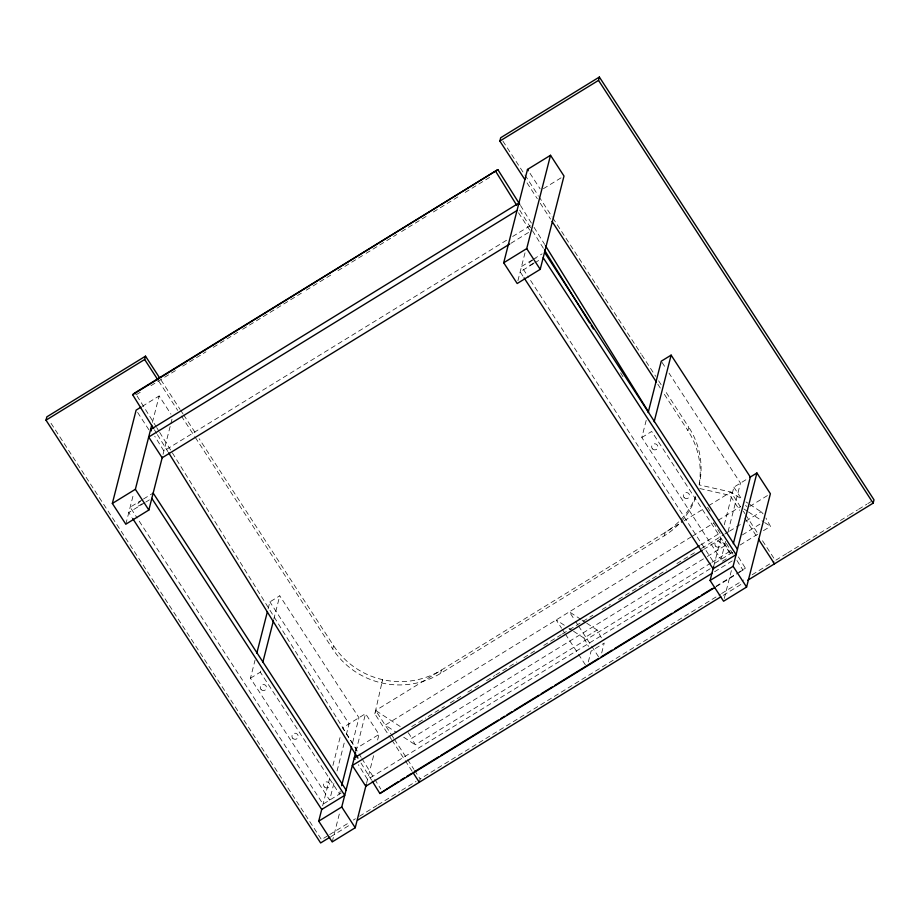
<?xml version="1.0" encoding="UTF-8"?>
<svg xmlns="http://www.w3.org/2000/svg" width="920" height="920" viewBox="0 0 920 920"><rect width="100%" height="100%" fill="white"/><g stroke="black" fill="none" stroke-linecap="round" stroke-linejoin="round"><path stroke-width="0.69" stroke-dasharray="4.6 3.45" d="M391.506 739.484L374.831 713.817L382.605 679.638L381.754 682.973M125.821 524.193L133.63 493.557M152.398 422.429L159.148 395.968L170.947 414.126M163.047 454.33L170.499 425.074M170.855 423.683L172.27 418.117M333.879 783.46L329.636 800.112L250.447 678.212L255.047 660.169M268.134 608.821L269.893 601.887L279.76 595.815L358.961 717.726L351.888 745.476M250.447 678.212L260.314 672.14L261.015 669.369M273.746 619.401L279.76 595.815M695.796 497.214A78.223 76.314 14.3 0 1 664.24 535.831L440.599 673.359A78.223 76.314 14.3 0 1 332.706 648.968L333.558 645.633L199.134 438.713M322.632 805.839L330.084 776.583M332.925 765.44L340.733 734.804M337.065 770.971L344.85 740.45M346.265 734.896L349.094 723.787L269.893 601.887M340.204 791.269L339.503 794.052L260.314 672.14M332.2 841.915L340.02 811.268M355.281 751.375L355.994 748.592L379.017 734.436L365.539 713.678L342.516 727.835L355.994 748.592M355.948 751.283L365.539 713.678M374.831 713.817L375.682 710.481L682.962 521.502M366.505 783.529L374.049 753.928M377.591 740.002L379.017 734.436M517.903 280.726L525.354 251.482M440.599 673.359L441.45 670.036A78.223 76.314 14.3 0 1 333.558 645.633M419.301 782.264L420.141 778.941L720.406 594.274M725.604 541.385L721.004 559.429L641.815 437.517L646.415 419.485M588.317 661.905L591.065 651.153L604.221 643.057L601.473 653.809M699.143 484.553A78.223 76.314 14.3 0 0 687.895 430.537L688.746 427.202L665.24 391.011M664.24 535.831L665.091 532.496A78.223 76.314 14.3 0 0 695.635 496.512M713.747 566.145L721.314 536.463M724.293 524.756L733.884 487.151L746.833 479.193M728.077 531.679L740.462 483.103L669.024 373.152M724.281 598.437L731.733 569.192M739.3 572.458L745.395 568.192L737.84 556.002M136.298 394.68L142.404 390.931M150.972 385.664L175.421 370.622M182.746 366.114L205.976 351.831M213.314 347.323L237.762 332.281M242.65 329.279L301.334 293.192M306.222 290.18L333.12 273.642M338.008 270.63L364.906 254.092M366.125 253.345L396.692 234.542M401.58 231.541L428.478 214.992M433.366 211.991L460.264 195.454M465.152 192.441L492.05 175.904M142.186 406.398L159.148 395.968M543.398 188.703L561.568 177.525M506.541 240.258L163.898 450.984L154.744 436.241M512.659 236.498L532.243 224.457M510.922 243.294L529.287 232.012M142.266 499.744L130.157 507.196L137.184 518.017M143.485 499.008L153.168 493.039M532.427 259.808L521.525 266.512L528.551 277.334M533.634 259.06L542.121 253.851M144.543 502.849L128.788 512.532L131.916 517.339M145.751 502.101L149.396 499.87M533.485 263.649L520.156 271.848L523.284 276.655M534.704 262.901L540.753 259.175M641.815 437.517L651.682 431.457L730.871 553.357M684.135 520.789L703.995 508.576M708.664 505.701L730.871 492.05L742.198 499.445M691.299 536.843L385.181 725.109L396.761 732.676M692.461 536.13L713.494 523.192M718.163 520.317L740.37 506.667M749.788 506.414L767.958 495.236M700.557 545.008L720.141 532.967M411.723 726.627L425.741 718.014M428.076 716.577L444.44 706.514M450.282 702.914L460.793 696.452M467.808 692.139L472.477 689.264M474.812 687.827L479.492 684.952M486.496 680.65L494.672 675.613M495.845 674.9L516.879 661.963M523.882 657.65L535.566 650.463M543.754 645.438L561.28 634.662M562.442 633.938L592.825 615.261M602.174 609.511L610.351 604.474M618.528 599.449L650.072 580.048M652.406 578.611L666.425 569.986M676.947 563.523L694.473 552.747M701.477 548.435L723.683 534.784M724.845 534.06L728.352 531.909M729.525 531.185L741.209 523.997M745.879 521.122L761.07 511.784A7.82 1.254 58.4 0 1 763.749 514.774M703.547 549.504L720.67 538.959L731.158 555.105M710.884 562.994L415.276 744.786L411.746 738.265L706.181 557.186M707.342 556.473L727.202 544.26M742.394 534.911L759.92 524.135M573.562 631.281L583.981 638.089L597.126 630.005L602.289 639.492M712.057 562.269L731.918 550.056M740.094 545.031L757.62 534.255M763.462 530.656L770.477 526.343L766.935 519.823A7.82 1.254 58.4 0 0 765.865 517.971M341.228 792.982L323.058 804.16L137.965 519.225M732.596 552.299L714.426 563.477L529.333 278.541M710.182 568.721L367.54 779.447L358.397 764.692M722.43 561.2L727.317 558.187M714.575 571.757L734.148 559.716M716.059 586.235L735.62 574.207M736.839 573.459L745.395 568.192M716.07 586.741L738.081 573.217M327.647 835.82L321.483 839.615L49.185 420.452M329.705 834.555L349.232 822.549M353.337 820.019L355.396 818.754M359.513 816.224L376.981 805.483M378.005 804.85L399.591 791.579M401.649 790.314L416.035 781.459M721.625 593.526L743.601 580.014M752.146 574.759L774.111 561.246M786.646 553.541L775.341 560.498L761.288 538.878M787.669 552.909L805.138 542.167M806.173 541.535L848.309 515.625M849.332 514.993L857.555 509.933M858.578 509.3L866.801 504.24M867.836 503.608L870.918 501.722M330.912 836.625L350.44 824.619M723.223 595.355L743.969 582.601M699.786 488.543L730.02 495.374L739.749 510.347M745.97 501.917L747.856 503.148M749.742 504.378L761.07 511.784M743.843 508.944L747.316 511.209M748.477 511.968L763.519 521.801M764.681 522.56L770.477 526.343M580.922 619.413L569.353 611.846L574.735 620.126M582.084 620.16L585.557 622.438M586.718 623.196L597.126 630.005M564.293 625.232L556.197 619.931L561.579 628.222M568.928 628.256L572.401 630.522M400.211 726.524L375.682 710.481L390.966 734.01M403.707 737.219L415.276 744.786M662.043 362.388L665.919 368.368M530.023 173.328L540.132 188.899M733.884 487.151L742.302 500.123M745.671 505.31L746.522 506.609M502.906 141.128L524.204 173.914M524.941 175.041L538.165 195.396M538.901 196.523L552.126 216.878M552.851 218.017L640.998 353.705M641.734 354.832L655.695 376.315M658.628 380.834L661.572 385.365M740.6 507.023L730.871 492.05L699.269 484.897A78.223 76.314 14.3 0 0 688.746 427.202M743.348 511.255L744.912 513.659M745.694 514.866L758.172 534.083M527.034 182.896L537.314 198.731M540.259 203.251L550.539 219.086M657.777 384.169L660.721 388.7M664.389 394.346L687.895 430.537M744.843 518.19L757.321 537.406M518.523 212.808L529.759 230.103M575.506 621.31L577.806 624.864M578.577 626.048L590.881 644.989M591.652 646.173L598.563 656.822M562.35 629.406L564.65 632.948M565.42 634.133L577.726 653.073M578.496 654.258L585.407 664.907M160.942 379.914L180.032 409.319M180.768 410.447L182.977 413.839M183.712 414.966L196.202 434.194M391.276 734.505L393.748 738.288M394.404 739.3L406.881 758.517M407.663 759.724L413.908 769.327M414.586 770.385L420.141 778.941M158.619 380.983L177.721 410.389M181.389 416.035L194.614 436.39M195.35 437.517L332.706 648.968M391.989 740.232L404.708 759.805M405.248 760.656L412.344 771.569M137.62 412.436L149.603 430.882M520.501 205.447L531.403 223.111M534.072 227.343L544.628 244.375M707.618 507.253L710.643 512.129M519.719 210.117L531.714 229.471M532.462 230.69L543.72 248.825M620.563 372.784L623.587 377.66M713.506 522.675L721.061 534.865M726.351 543.398L733.148 554.357M736.92 560.452L742.969 570.204M137.046 395.899L155.905 426.305M156.664 427.524L158.918 431.181M159.677 432.388L361.157 757.356M361.916 758.574L374.003 778.078M374.762 779.297L380.799 789.049M154.387 429.789L156.63 433.412M157.377 434.619L167.877 451.559M360.997 763.036L371.577 780.091M583.981 638.089L588.49 646.404M142.197 503.7A3.91 0.586 -33 0 1 138.874 505.758A3.91 0.586 -33 0 1 137.379 506.057L138.011 503.562A3.91 0.586 -33 0 1 140.438 501.4M533.566 263.005A3.91 0.586 -33 0 1 530.242 265.063A3.91 0.586 -33 0 1 528.747 265.374L529.379 262.878A3.91 0.586 -33 0 1 532.519 260.245M535.877 258.669A3.91 0.586 -33 0 1 535.957 258.83M408.135 732.642A7.82 1.254 58.4 0 1 411.746 738.265M324.392 786.98A3.128 3.047 14.3 0 0 329.647 785.795A3.128 3.047 14.3 0 0 325.921 781.919A3.128 3.047 14.3 0 0 324.392 786.98M292.801 738.346A3.128 3.047 14.3 0 0 298.057 737.161A3.128 3.047 14.3 0 0 294.331 733.286A3.128 3.047 14.3 0 0 292.801 738.346M261.13 689.609A3.128 3.047 14.3 0 0 266.397 688.424A3.128 3.047 14.3 0 0 262.671 684.549A3.128 3.047 14.3 0 0 261.13 689.609M715.76 546.296A3.128 3.047 14.3 0 0 721.015 545.111A3.128 3.047 14.3 0 0 717.289 541.236A3.128 3.047 14.3 0 0 715.76 546.296M684.169 497.662A3.128 3.047 14.3 0 0 689.425 496.478A3.128 3.047 14.3 0 0 685.699 492.602A3.128 3.047 14.3 0 0 684.169 497.662M652.498 448.914A3.128 3.047 14.3 0 0 657.765 447.741A3.128 3.047 14.3 0 0 654.039 443.854A3.128 3.047 14.3 0 0 652.498 448.914"/><path stroke-width="1.38" d="M329.877 837.257L320.631 842.95L46 420.175L46.851 416.852L145.51 356.166L159.47 377.648M46 420.175L144.659 359.501L145.51 356.166M162.334 457.113L148.844 510.036L125.821 524.193L112.343 503.447L136.125 410.124L140.978 407.146M112.343 503.447L135.366 489.291L151.696 425.224M256.806 653.223L267.421 611.593M262.786 662.423L273.401 620.793M366.229 784.576L355.223 827.747L332.2 841.915L318.722 821.157L321.919 808.622M524.825 179.504L499.859 141.059L500.698 137.735L599.369 77.05L874 499.824L873.149 503.148L747.638 580.347M341.63 785.726L351.532 746.867M318.722 821.157L341.745 807.001L355.591 752.675M503.711 262.763L527.493 169.441L550.516 155.284L563.995 176.03L540.212 269.353L517.189 283.51L503.711 262.763L526.723 248.607L550.516 155.284M499.859 141.059L598.518 80.385L599.369 77.05M648.174 412.539L661.261 361.192L671.129 355.131L750.329 477.043L733.344 543.651M654.154 421.739L671.129 355.131M749.708 477.422L756.907 472.995L770.385 493.741L746.591 587.063L723.568 601.22L710.091 580.474L713.644 566.547M710.091 580.474L733.113 566.317L756.907 472.995M153.629 428.57L132.629 394.703L134.768 392.932L497.858 169.636L519.765 204.343M132.629 394.703L497.858 169.636M372.335 781.31L379.891 793.5L398.21 781.712M518.938 203.009L150.592 429.536L151.42 430.87M517.028 210.507L148.683 437.034L162.161 457.78L509.703 244.053M699.338 545.767L354.234 757.999L355.074 759.333M702.317 550.252L352.325 765.497L365.803 786.244L712.126 573.264M400.648 780.206L404.317 777.952M406.766 776.445L411.654 773.444M414.103 771.937L438.553 756.895M440.99 755.4L498.456 720.061M500.894 718.554L504.562 716.3M507.012 714.794L511.899 711.793M514.349 710.286L538.798 695.255M541.236 693.749L552.241 686.975M554.691 685.481L598.702 658.409M601.139 656.903L612.145 650.141M614.594 648.634L672.048 613.295M674.486 611.8L698.947 596.758M701.385 595.251L712.39 588.49M379.891 793.5L714.851 587.5M357.627 820.192L720.785 596.861M134.768 392.932L135.7 393.794M598.518 80.385L873.149 503.148M527.493 169.441L528.333 170.74M552.011 221.34L656.305 381.915M758.505 539.235L774.49 563.833M544.536 252.356L737.449 549.32M543.179 257.692L736.092 554.645L713.069 568.801L524.066 277.863M526.723 248.607L540.212 269.353M733.113 566.317L746.591 587.063M144.659 359.501L157.883 379.856M413.057 772.662L419.301 782.264M153.168 493.039L346.081 790.004M151.811 498.375L344.724 795.34L321.701 809.496L132.698 518.547M135.366 489.291L148.844 510.036M341.745 807.001L355.223 827.747M545.387 245.594L648.681 412.206M495.719 171.407L516.718 205.286M544.467 250.033L589.639 322.909M591.146 325.335L593.411 328.98M168.636 452.766L357.972 758.16"/></g></svg>
